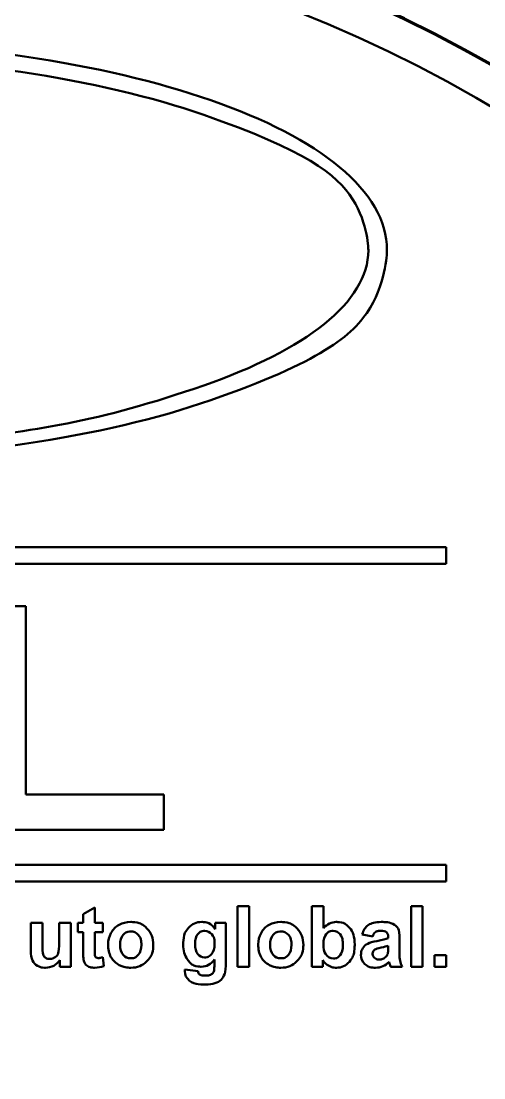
# Model space of a CAD drawing. Extents: x 0 to 616, y 0 to 436.
# Drawn here: x 533.11 to 549.71, y 300.19 to 338.12 of the extents above; entities that cross this region are included whole.
import ezdxf

# ---------------------------------------------------------------- set-up
doc = ezdxf.new("R2010")
doc.units = 0
doc.header["$LTSCALE"] = 1.5
doc.layers.add('AM_0', color=7, linetype='CONTINUOUS', lineweight=50)

msp = doc.modelspace()

# ---------------------------------------------------------------- linework, layer by layer
at = {"layer": 'AM_0'}
msp.add_ellipse((525.057, 292.885), major_axis=(70.3, 0), ratio=0.999968, dxfattribs=at)
for major_axis, ratio, start_param, end_param in [((0, 64.175), 0.984172, -1.570796, 4.712389), ((-48.97, 0), 0.999968, 3.141593, 9.424778)]:
    msp.add_ellipse((525.057, 292.885), major_axis=major_axis, ratio=ratio, start_param=start_param, end_param=end_param, dxfattribs=at)
at = {"layer": 'AM_0', "color": 7, "lineweight": 70}
msp.add_open_spline([(525.057, 343.156), (552.817, 343.156), (575.33, 320.644), (575.33, 292.885), (575.33, 292.885), (575.33, 265.125), (552.817, 242.614), (525.057, 242.614), (525.057, 242.614), (497.297, 242.614), (474.784, 265.125), (474.784, 292.885), (474.784, 292.885), (474.784, 320.644), (497.297, 343.156), (525.057, 343.156)], degree=3, knots=[0, 0, 0, 0, 0.25, 0.25, 0.25, 0.375, 0.5, 0.5, 0.5, 0.625, 0.75, 0.75, 0.75, 0.875, 1, 1, 1, 1], dxfattribs=at)
at = {"layer": 'AM_0', "color": 7}
for points in [[(525.057, 337.426), (530.84, 337.426), (536.096, 336.604), (539.909, 335.278)], [(539.658, 334.751), (535.92, 336.05), (530.754, 336.856), (525.057, 336.856)], [(501.754, 319.24), (501.754, 319.24), (548.36, 319.24), (548.36, 319.24)], [(548.36, 319.24), (548.36, 319.24), (548.36, 318.636), (548.36, 318.636)], [(548.36, 318.636), (548.36, 318.636), (501.754, 318.636), (501.754, 318.636)], [(531.322, 317.118), (531.322, 317.118), (533.271, 317.118), (533.271, 317.118)], [(533.271, 317.118), (533.271, 317.118), (533.271, 310.352), (533.271, 310.352)], [(533.271, 310.352), (533.271, 310.352), (538.232, 310.352), (538.232, 310.352)], [(538.232, 310.352), (538.232, 310.352), (538.232, 309.085), (538.232, 309.085)], [(538.232, 309.085), (538.232, 309.085), (531.322, 309.085), (531.322, 309.085)], [(501.754, 307.838), (501.754, 307.838), (548.36, 307.838), (548.36, 307.838)], [(548.36, 307.838), (548.36, 307.838), (548.36, 307.234), (548.36, 307.234)], [(548.36, 307.234), (548.36, 307.234), (501.754, 307.234), (501.754, 307.234)], [(535.334, 306.058), (535.334, 306.058), (535.751, 306.301), (535.751, 306.301)], [(535.751, 306.301), (535.751, 306.301), (535.751, 305.746), (535.751, 305.746)], [(540.868, 304.175), (540.868, 304.175), (540.868, 306.344), (540.868, 306.344)], [(540.868, 306.344), (540.868, 306.344), (541.283, 306.344), (541.283, 306.344)], [(541.283, 306.344), (541.283, 306.344), (541.283, 304.175), (541.283, 304.175)], [(543.543, 304.175), (543.543, 304.175), (543.543, 306.344), (543.543, 306.344)], [(543.543, 306.344), (543.543, 306.344), (543.958, 306.344), (543.958, 306.344)], [(543.958, 306.344), (543.958, 306.344), (543.958, 305.562), (543.958, 305.562)], [(547.097, 304.175), (547.097, 304.175), (547.097, 306.344), (547.097, 306.344)], [(547.097, 306.344), (547.097, 306.344), (547.512, 306.344), (547.512, 306.344)], [(547.512, 306.344), (547.512, 306.344), (547.512, 304.175), (547.512, 304.175)], [(533.455, 304.752), (533.455, 304.752), (533.455, 305.746), (533.455, 305.746)], [(533.455, 305.746), (533.455, 305.746), (533.871, 305.746), (533.871, 305.746)], [(533.871, 305.746), (533.871, 305.746), (533.871, 305.024), (533.871, 305.024)], [(534.469, 305.083), (534.469, 305.083), (534.469, 305.746), (534.469, 305.746)], [(534.469, 305.746), (534.469, 305.746), (534.884, 305.746), (534.884, 305.746)], [(534.884, 305.746), (534.884, 305.746), (534.884, 304.175), (534.884, 304.175)], [(535.143, 305.414), (535.143, 305.414), (535.143, 305.746), (535.143, 305.746)], [(535.143, 305.746), (535.143, 305.746), (535.334, 305.746), (535.334, 305.746)], [(535.334, 305.746), (535.334, 305.746), (535.334, 306.058), (535.334, 306.058)], [(535.751, 305.746), (535.751, 305.746), (536.035, 305.746), (536.035, 305.746)], [(536.035, 305.746), (536.035, 305.746), (536.035, 305.414), (536.035, 305.414)], [(540.067, 305.526), (540.067, 305.526), (540.067, 305.746), (540.067, 305.746)], [(540.067, 305.746), (540.067, 305.746), (540.456, 305.746), (540.456, 305.746)], [(540.456, 305.746), (540.456, 305.746), (540.456, 304.336), (540.456, 304.336)], [(546.44, 305.715), (546.53, 305.671), (546.594, 305.616), (546.631, 305.548)], [(535.334, 305.414), (535.334, 305.414), (535.143, 305.414), (535.143, 305.414)], [(535.334, 304.73), (535.334, 304.73), (535.334, 305.414), (535.334, 305.414)], [(536.035, 305.414), (536.035, 305.414), (535.751, 305.414), (535.751, 305.414)], [(535.751, 305.414), (535.751, 305.414), (535.751, 304.781), (535.751, 304.781)], [(536.228, 304.983), (536.228, 305.121), (536.262, 305.254), (536.33, 305.384)], [(536.33, 305.384), (536.398, 305.512), (536.494, 305.611), (536.619, 305.679)], [(539.447, 305.347), (539.382, 305.269), (539.35, 305.152), (539.35, 304.993)], [(541.613, 304.983), (541.613, 305.121), (541.648, 305.254), (541.715, 305.384)], [(541.715, 305.384), (541.783, 305.512), (541.88, 305.611), (542.005, 305.679)], [(544.054, 305.347), (543.988, 305.269), (543.955, 305.152), (543.955, 304.994)], [(545.345, 305.335), (545.387, 305.487), (545.46, 305.599), (545.563, 305.672)], [(545.722, 305.266), (545.722, 305.266), (545.345, 305.335), (545.345, 305.335)], [(545.822, 305.419), (545.781, 305.391), (545.748, 305.34), (545.722, 305.266)], [(546.278, 305.241), (546.278, 305.322), (546.258, 305.378), (546.219, 305.412)], [(546.631, 305.548), (546.668, 305.481), (546.687, 305.357), (546.687, 305.176)], [(533.871, 305.024), (533.871, 304.803), (533.878, 304.668), (533.894, 304.618)], [(534.437, 304.659), (534.458, 304.717), (534.469, 304.858), (534.469, 305.083)], [(536.33, 304.523), (536.262, 304.649), (536.228, 304.802), (536.228, 304.983)], [(536.765, 305.318), (536.691, 305.236), (536.654, 305.116), (536.654, 304.96)], [(536.654, 304.96), (536.654, 304.804), (536.691, 304.685), (536.765, 304.602)], [(539.35, 304.993), (539.35, 304.826), (539.382, 304.704), (539.447, 304.627)], [(541.715, 304.523), (541.648, 304.649), (541.613, 304.802), (541.613, 304.983)], [(542.151, 305.318), (542.076, 305.236), (542.039, 305.116), (542.039, 304.96)], [(542.039, 304.96), (542.039, 304.804), (542.076, 304.685), (542.151, 304.602)], [(543.955, 304.994), (543.955, 304.832), (543.981, 304.711), (544.032, 304.633)], [(545.365, 304.841), (545.408, 304.911), (545.467, 304.964), (545.544, 305.001)], [(545.544, 305.001), (545.62, 305.038), (545.73, 305.07), (545.874, 305.098)], [(545.874, 305.098), (546.068, 305.134), (546.203, 305.169), (546.278, 305.2)], [(546.278, 305.2), (546.278, 305.2), (546.278, 305.241), (546.278, 305.241)], [(546.687, 305.176), (546.687, 305.176), (546.682, 304.691), (546.682, 304.691)], [(533.511, 304.404), (533.474, 304.488), (533.455, 304.604), (533.455, 304.752)], [(534.322, 304.514), (534.378, 304.553), (534.417, 304.601), (534.437, 304.659)], [(535.347, 304.437), (535.339, 304.485), (535.334, 304.583), (535.334, 304.73)], [(535.751, 304.781), (535.751, 304.653), (535.754, 304.578), (535.759, 304.557)], [(546.025, 304.865), (545.91, 304.841), (545.835, 304.817), (545.799, 304.793)], [(546.278, 304.929), (546.225, 304.911), (546.141, 304.89), (546.025, 304.865)], [(546.163, 304.506), (546.213, 304.543), (546.246, 304.589), (546.262, 304.644)], [(546.262, 304.644), (546.273, 304.679), (546.278, 304.747), (546.278, 304.846)], [(546.278, 304.846), (546.278, 304.846), (546.278, 304.929), (546.278, 304.929)], [(546.682, 304.691), (546.682, 304.553), (546.689, 304.451), (546.702, 304.385)], [(547.939, 304.175), (547.939, 304.175), (547.939, 304.59), (547.939, 304.59)], [(547.939, 304.59), (547.939, 304.59), (548.354, 304.59), (548.354, 304.59)], [(548.354, 304.59), (548.354, 304.59), (548.354, 304.175), (548.354, 304.175)], [(533.693, 304.209), (533.61, 304.255), (533.549, 304.32), (533.511, 304.404)], [(534.498, 304.41), (534.441, 304.326), (534.366, 304.26), (534.273, 304.212)], [(534.498, 304.175), (534.498, 304.175), (534.498, 304.41), (534.498, 304.41)], [(535.406, 304.275), (535.378, 304.315), (535.358, 304.369), (535.347, 304.437)], [(535.538, 304.177), (535.478, 304.202), (535.434, 304.235), (535.406, 304.275)], [(535.759, 304.557), (535.765, 304.536), (535.777, 304.519), (535.796, 304.504)], [(536.034, 304.524), (536.034, 304.524), (536.07, 304.201), (536.07, 304.201)], [(536.628, 304.237), (536.497, 304.302), (536.398, 304.397), (536.33, 304.523)], [(540.021, 304.009), (540.034, 304.043), (540.04, 304.107), (540.04, 304.2)], [(540.04, 304.2), (540.04, 304.2), (540.04, 304.429), (540.04, 304.429)], [(540.456, 304.336), (540.456, 304.15), (540.441, 304.012), (540.41, 303.92)], [(542.014, 304.237), (541.883, 304.302), (541.783, 304.397), (541.715, 304.523)], [(544.154, 304.206), (544.067, 304.251), (543.992, 304.318), (543.929, 304.405)], [(543.929, 304.405), (543.929, 304.405), (543.929, 304.175), (543.929, 304.175)], [(546.311, 304.346), (546.24, 304.277), (546.164, 304.226), (546.083, 304.191)], [(546.325, 304.297), (546.319, 304.322), (546.314, 304.338), (546.311, 304.346)], [(546.365, 304.175), (546.355, 304.202), (546.341, 304.243), (546.325, 304.297)], [(546.702, 304.385), (546.715, 304.32), (546.741, 304.249), (546.777, 304.175)], [(534.884, 304.175), (534.884, 304.175), (534.498, 304.175), (534.498, 304.175)], [(538.978, 304.071), (538.978, 304.071), (539.453, 304.014), (539.453, 304.014)], [(539.453, 304.014), (539.461, 303.958), (539.479, 303.92), (539.508, 303.899)], [(539.939, 303.904), (539.975, 303.926), (540.003, 303.961), (540.021, 304.009)], [(540.41, 303.92), (540.38, 303.828), (540.337, 303.757), (540.282, 303.704)], [(541.283, 304.175), (541.283, 304.175), (540.868, 304.175), (540.868, 304.175)], [(543.929, 304.175), (543.929, 304.175), (543.543, 304.175), (543.543, 304.175)], [(546.777, 304.175), (546.777, 304.175), (546.365, 304.175), (546.365, 304.175)], [(547.512, 304.175), (547.512, 304.175), (547.097, 304.175), (547.097, 304.175)], [(548.354, 304.175), (548.354, 304.175), (547.939, 304.175), (547.939, 304.175)], [(540.282, 303.704), (540.226, 303.652), (540.153, 303.611), (540.061, 303.581)]]:
    msp.add_open_spline(points, degree=3, dxfattribs=at)
for points, knots in [([(539.909, 335.278), (543.814, 333.921), (546.235, 332.018), (546.235, 329.895), (546.235, 329.895), (546.235, 327.772), (543.814, 325.869), (539.909, 324.511)], [0.125, 0.125, 0.125, 0.125, 0.25, 0.25, 0.25, 0.3125, 0.375, 0.375, 0.375, 0.375]), ([(539.658, 325.039), (543.305, 326.306), (545.566, 328.026), (545.566, 329.895), (545.566, 329.895), (545.566, 331.763), (543.305, 333.483), (539.658, 334.751)], [0.625, 0.625, 0.625, 0.625, 0.75, 0.75, 0.75, 0.8125, 0.875, 0.875, 0.875, 0.875]), ([(510.456, 325.039), (514.194, 323.739), (519.36, 322.933), (525.057, 322.933), (525.057, 322.933), (530.754, 322.933), (535.92, 323.739), (539.658, 325.039)], [0.375, 0.375, 0.375, 0.375, 0.5, 0.5, 0.5, 0.5625, 0.625, 0.625, 0.625, 0.625]), ([(539.909, 324.511), (536.096, 323.185), (530.84, 322.363), (525.057, 322.363), (525.057, 322.363), (519.274, 322.363), (514.018, 323.185), (510.205, 324.511)], [0.375, 0.375, 0.375, 0.375, 0.5, 0.5, 0.5, 0.5625, 0.625, 0.625, 0.625, 0.625]), ([(536.619, 305.679), (536.744, 305.747), (536.883, 305.782), (537.037, 305.782), (537.037, 305.782), (537.275, 305.782), (537.47, 305.704), (537.622, 305.55)], [0.2, 0.2, 0.2, 0.2, 0.3, 0.3, 0.3, 0.35, 0.4, 0.4, 0.4, 0.4]), ([(539.114, 305.573), (539.241, 305.712), (539.398, 305.782), (539.587, 305.782), (539.587, 305.782), (539.78, 305.782), (539.941, 305.696), (540.067, 305.526)], [0.47826087, 0.47826087, 0.47826087, 0.47826087, 0.52173913, 0.52173913, 0.52173913, 0.54347826, 0.56521739, 0.56521739, 0.56521739, 0.56521739]), ([(542.005, 305.679), (542.129, 305.747), (542.269, 305.782), (542.423, 305.782), (542.423, 305.782), (542.66, 305.782), (542.855, 305.704), (543.007, 305.55)], [0.2, 0.2, 0.2, 0.2, 0.3, 0.3, 0.3, 0.35, 0.4, 0.4, 0.4, 0.4]), ([(543.958, 305.562), (544.087, 305.708), (544.238, 305.782), (544.414, 305.782), (544.414, 305.782), (544.605, 305.782), (544.763, 305.712), (544.889, 305.574)], [0.25, 0.25, 0.25, 0.25, 0.3333333, 0.3333333, 0.3333333, 0.375, 0.4166667, 0.4166667, 0.4166667, 0.4166667]), ([(545.563, 305.672), (545.667, 305.745), (545.821, 305.782), (546.025, 305.782), (546.025, 305.782), (546.211, 305.782), (546.349, 305.759), (546.44, 305.715)], [0.08, 0.08, 0.08, 0.08, 0.12, 0.12, 0.12, 0.14, 0.16, 0.16, 0.16, 0.16]), ([(537.311, 305.318), (537.238, 305.401), (537.147, 305.443), (537.039, 305.443), (537.039, 305.443), (536.93, 305.443), (536.839, 305.401), (536.765, 305.318)], [0.625, 0.625, 0.625, 0.625, 0.75, 0.75, 0.75, 0.8125, 0.875, 0.875, 0.875, 0.875]), ([(537.622, 305.55), (537.773, 305.395), (537.849, 305.2), (537.849, 304.964), (537.849, 304.964), (537.849, 304.727), (537.772, 304.53), (537.619, 304.374)], [0.4, 0.4, 0.4, 0.4, 0.5, 0.5, 0.5, 0.55, 0.6, 0.6, 0.6, 0.6]), ([(539.068, 304.442), (538.972, 304.584), (538.923, 304.759), (538.923, 304.969), (538.923, 304.969), (538.923, 305.233), (538.987, 305.434), (539.114, 305.573)], [0.39130435, 0.39130435, 0.39130435, 0.39130435, 0.43478261, 0.43478261, 0.43478261, 0.45652174, 0.47826087, 0.47826087, 0.47826087, 0.47826087]), ([(539.947, 305.345), (539.88, 305.424), (539.796, 305.463), (539.693, 305.463), (539.693, 305.463), (539.593, 305.463), (539.511, 305.424), (539.447, 305.347)], [0.625, 0.625, 0.625, 0.625, 0.75, 0.75, 0.75, 0.8125, 0.875, 0.875, 0.875, 0.875]), ([(539.943, 304.63), (540.013, 304.709), (540.048, 304.827), (540.048, 304.983), (540.048, 304.983), (540.048, 305.145), (540.014, 305.266), (539.947, 305.345)], [0.375, 0.375, 0.375, 0.375, 0.5, 0.5, 0.5, 0.5625, 0.625, 0.625, 0.625, 0.625]), ([(542.697, 305.318), (542.624, 305.401), (542.533, 305.443), (542.424, 305.443), (542.424, 305.443), (542.316, 305.443), (542.224, 305.401), (542.151, 305.318)], [0.625, 0.625, 0.625, 0.625, 0.75, 0.75, 0.75, 0.8125, 0.875, 0.875, 0.875, 0.875]), ([(543.007, 305.55), (543.159, 305.395), (543.235, 305.2), (543.235, 304.964), (543.235, 304.964), (543.235, 304.727), (543.158, 304.53), (543.005, 304.374)], [0.4, 0.4, 0.4, 0.4, 0.5, 0.5, 0.5, 0.55, 0.6, 0.6, 0.6, 0.6]), ([(544.553, 305.344), (544.488, 305.423), (544.405, 305.463), (544.303, 305.463), (544.303, 305.463), (544.203, 305.463), (544.121, 305.424), (544.054, 305.347)], [0.625, 0.625, 0.625, 0.625, 0.75, 0.75, 0.75, 0.8125, 0.875, 0.875, 0.875, 0.875]), ([(544.554, 304.585), (544.618, 304.663), (544.651, 304.787), (544.651, 304.956), (544.651, 304.956), (544.651, 305.135), (544.618, 305.265), (544.553, 305.344)], [0.375, 0.375, 0.375, 0.375, 0.5, 0.5, 0.5, 0.5625, 0.625, 0.625, 0.625, 0.625]), ([(544.889, 305.574), (545.014, 305.435), (545.077, 305.236), (545.077, 304.977), (545.077, 304.977), (545.077, 304.708), (545.013, 304.501), (544.885, 304.356)], [0.4166667, 0.4166667, 0.4166667, 0.4166667, 0.5, 0.5, 0.5, 0.5416667, 0.5833333, 0.5833333, 0.5833333, 0.5833333]), ([(546.219, 305.412), (546.179, 305.446), (546.105, 305.463), (545.996, 305.463), (545.996, 305.463), (545.921, 305.463), (545.864, 305.449), (545.822, 305.419)], [0.88, 0.88, 0.88, 0.88, 0.92, 0.92, 0.92, 0.94, 0.96, 0.96, 0.96, 0.96]), ([(537.311, 304.602), (537.385, 304.685), (537.422, 304.805), (537.422, 304.963), (537.422, 304.963), (537.422, 305.117), (537.385, 305.236), (537.311, 305.318)], [0.375, 0.375, 0.375, 0.375, 0.5, 0.5, 0.5, 0.5625, 0.625, 0.625, 0.625, 0.625]), ([(542.697, 304.602), (542.771, 304.685), (542.808, 304.805), (542.808, 304.963), (542.808, 304.963), (542.808, 305.117), (542.771, 305.236), (542.697, 305.318)], [0.375, 0.375, 0.375, 0.375, 0.5, 0.5, 0.5, 0.5625, 0.625, 0.625, 0.625, 0.625]), ([(533.894, 304.618), (533.909, 304.568), (533.937, 304.529), (533.977, 304.499), (533.977, 304.499), (534.018, 304.47), (534.069, 304.456), (534.131, 304.456), (534.131, 304.456), (534.203, 304.456), (534.266, 304.475), (534.322, 304.514)], [0.5263158, 0.5263158, 0.5263158, 0.5263158, 0.5789474, 0.5789474, 0.5789474, 0.6052632, 0.6315789, 0.6315789, 0.6315789, 0.6578947, 0.6842105, 0.6842105, 0.6842105, 0.6842105]), ([(536.765, 304.602), (536.839, 304.52), (536.93, 304.478), (537.039, 304.478), (537.039, 304.478), (537.147, 304.478), (537.238, 304.52), (537.311, 304.602)], [0.125, 0.125, 0.125, 0.125, 0.25, 0.25, 0.25, 0.3125, 0.375, 0.375, 0.375, 0.375]), ([(539.447, 304.627), (539.511, 304.549), (539.591, 304.51), (539.685, 304.51), (539.685, 304.51), (539.787, 304.51), (539.873, 304.55), (539.943, 304.63)], [0.125, 0.125, 0.125, 0.125, 0.25, 0.25, 0.25, 0.3125, 0.375, 0.375, 0.375, 0.375]), ([(542.151, 304.602), (542.224, 304.52), (542.316, 304.478), (542.424, 304.478), (542.424, 304.478), (542.533, 304.478), (542.624, 304.52), (542.697, 304.602)], [0.125, 0.125, 0.125, 0.125, 0.25, 0.25, 0.25, 0.3125, 0.375, 0.375, 0.375, 0.375]), ([(544.032, 304.633), (544.104, 304.523), (544.2, 304.468), (544.32, 304.468), (544.32, 304.468), (544.411, 304.468), (544.489, 304.507), (544.554, 304.585)], [0.125, 0.125, 0.125, 0.125, 0.25, 0.25, 0.25, 0.3125, 0.375, 0.375, 0.375, 0.375]), ([(545.442, 304.271), (545.348, 304.358), (545.302, 304.47), (545.302, 304.604), (545.302, 304.604), (545.302, 304.692), (545.323, 304.772), (545.365, 304.841)], [0.6, 0.6, 0.6, 0.6, 0.64, 0.64, 0.64, 0.66, 0.68, 0.68, 0.68, 0.68]), ([(545.799, 304.793), (545.745, 304.754), (545.717, 304.706), (545.717, 304.647), (545.717, 304.647), (545.717, 304.588), (545.739, 304.538), (545.783, 304.496)], [0.2222222, 0.2222222, 0.2222222, 0.2222222, 0.3333333, 0.3333333, 0.3333333, 0.3888889, 0.4444444, 0.4444444, 0.4444444, 0.4444444]), ([(534.273, 304.212), (534.179, 304.164), (534.081, 304.139), (533.977, 304.139), (533.977, 304.139), (533.872, 304.139), (533.777, 304.163), (533.693, 304.209)], [0.1052632, 0.1052632, 0.1052632, 0.1052632, 0.1578947, 0.1578947, 0.1578947, 0.1842105, 0.2105263, 0.2105263, 0.2105263, 0.2105263]), ([(536.07, 304.201), (535.973, 304.16), (535.864, 304.139), (535.741, 304.139), (535.741, 304.139), (535.666, 304.139), (535.598, 304.152), (535.538, 304.177)], [0.38095238, 0.38095238, 0.38095238, 0.38095238, 0.42857143, 0.42857143, 0.42857143, 0.45238095, 0.47619048, 0.47619048, 0.47619048, 0.47619048]), ([(535.796, 304.504), (535.816, 304.491), (535.839, 304.484), (535.867, 304.484), (535.867, 304.484), (535.905, 304.484), (535.961, 304.497), (536.034, 304.524)], [0.23809524, 0.23809524, 0.23809524, 0.23809524, 0.28571429, 0.28571429, 0.28571429, 0.30952381, 0.33333333, 0.33333333, 0.33333333, 0.33333333]), ([(537.619, 304.374), (537.466, 304.217), (537.273, 304.139), (537.04, 304.139), (537.04, 304.139), (536.896, 304.139), (536.759, 304.172), (536.628, 304.237)], [0.6, 0.6, 0.6, 0.6, 0.7, 0.7, 0.7, 0.75, 0.8, 0.8, 0.8, 0.8]), ([(540.04, 304.429), (539.916, 304.26), (539.759, 304.175), (539.57, 304.175), (539.57, 304.175), (539.359, 304.175), (539.192, 304.264), (539.068, 304.442)], [0.30434783, 0.30434783, 0.30434783, 0.30434783, 0.34782609, 0.34782609, 0.34782609, 0.36956522, 0.39130435, 0.39130435, 0.39130435, 0.39130435]), ([(543.005, 304.374), (542.852, 304.217), (542.659, 304.139), (542.426, 304.139), (542.426, 304.139), (542.281, 304.139), (542.145, 304.172), (542.014, 304.237)], [0.6, 0.6, 0.6, 0.6, 0.7, 0.7, 0.7, 0.75, 0.8, 0.8, 0.8, 0.8]), ([(544.885, 304.356), (544.757, 304.212), (544.602, 304.139), (544.42, 304.139), (544.42, 304.139), (544.33, 304.139), (544.242, 304.162), (544.154, 304.206)], [0.5833333, 0.5833333, 0.5833333, 0.5833333, 0.6666667, 0.6666667, 0.6666667, 0.7083333, 0.75, 0.75, 0.75, 0.75]), ([(546.083, 304.191), (546.002, 304.156), (545.916, 304.139), (545.824, 304.139), (545.824, 304.139), (545.662, 304.139), (545.535, 304.183), (545.442, 304.271)], [0.52, 0.52, 0.52, 0.52, 0.56, 0.56, 0.56, 0.58, 0.6, 0.6, 0.6, 0.6]), ([(545.783, 304.496), (545.826, 304.453), (545.881, 304.432), (545.948, 304.432), (545.948, 304.432), (546.023, 304.432), (546.095, 304.457), (546.163, 304.506)], [0.4444444, 0.4444444, 0.4444444, 0.4444444, 0.5555556, 0.5555556, 0.5555556, 0.6111111, 0.6666667, 0.6666667, 0.6666667, 0.6666667]), ([(539.144, 303.674), (539.033, 303.765), (538.977, 303.881), (538.977, 304.021), (538.977, 304.021), (538.977, 304.035), (538.977, 304.051), (538.978, 304.071)], [0.91304348, 0.91304348, 0.91304348, 0.91304348, 0.95652174, 0.95652174, 0.95652174, 0.97826087, 1, 1, 1, 1]), ([(539.508, 303.899), (539.547, 303.87), (539.61, 303.855), (539.694, 303.855), (539.694, 303.855), (539.803, 303.855), (539.884, 303.871), (539.939, 303.904)], [0.08695652, 0.08695652, 0.08695652, 0.08695652, 0.13043478, 0.13043478, 0.13043478, 0.15217391, 0.17391304, 0.17391304, 0.17391304, 0.17391304]), ([(540.061, 303.581), (539.968, 303.552), (539.852, 303.537), (539.711, 303.537), (539.711, 303.537), (539.444, 303.537), (539.255, 303.583), (539.144, 303.674)], [0.82608696, 0.82608696, 0.82608696, 0.82608696, 0.86956522, 0.86956522, 0.86956522, 0.89130435, 0.91304348, 0.91304348, 0.91304348, 0.91304348])]:
    msp.add_open_spline(points, degree=3, knots=knots, dxfattribs=at)

doc.saveas('drawing.dxf')
